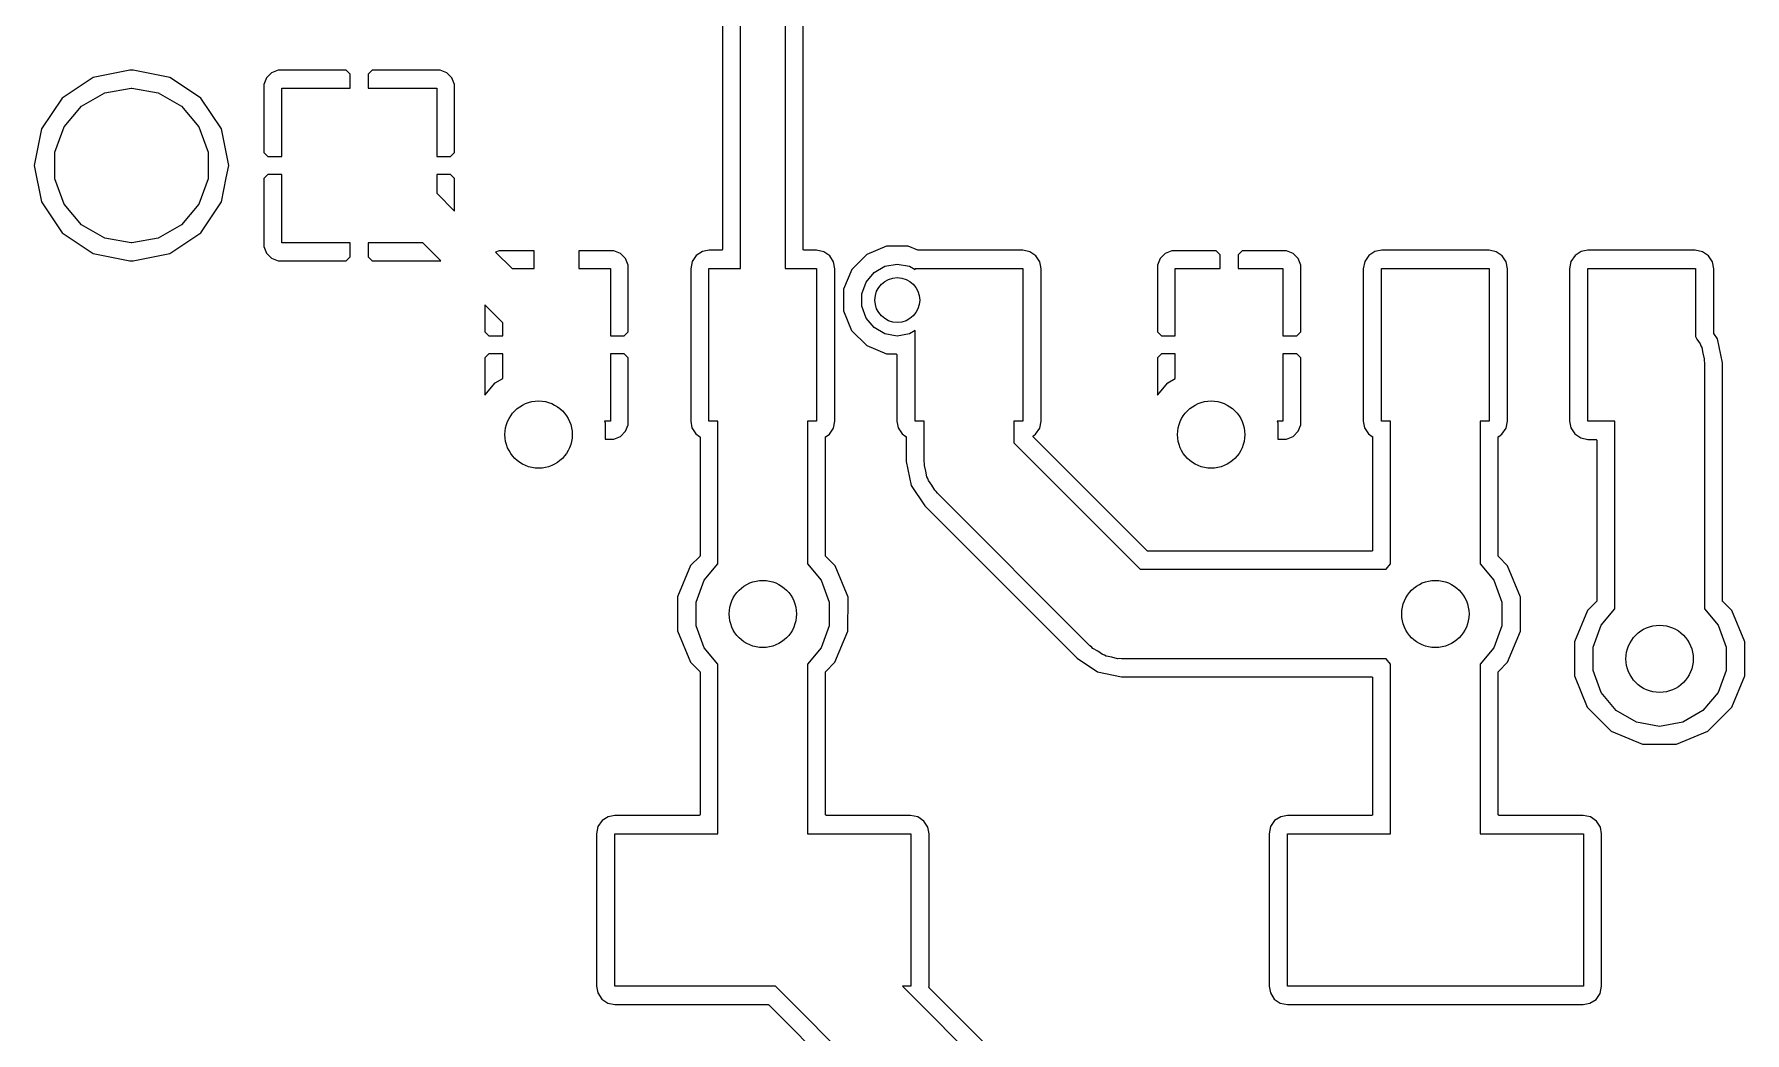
# Model space of a CAD drawing. Extents: x 0.3 to 75.7, y -92.7 to -0.5.
# Drawn here: x 44.88 to 63.95, y -81.17 to -70.04 of the extents above; entities that cross this region are included whole.
import ezdxf

# ---------------------------------------------------------------- set-up
doc = ezdxf.new("R2010")
doc.units = 0
doc.header["$MEASUREMENT"] = 0
doc.layers.add('BLACK', color=7, linetype='CONTINUOUS')

msp = doc.modelspace()

# ---------------------------------------------------------------- linework, layer by layer
at = {"layer": 'Black'}
for p, q in [((52.55, -64.6918), (52.55, -72.4328)), ((53.45, -70.764), (53.45, -65.605)), ((52.75, -72.65), (52.75, -69.5)), ((53.25, -69.5), (53.25, -72.65)), ((45.532, -70.5176), (45.187, -70.7481)), ((45.9402, -70.4364), (45.532, -70.5176)), ((45.9798, -70.4364), (45.9402, -70.4364)), ((46.388, -70.5176), (45.9798, -70.4364)), ((46.5186, -70.6048), (46.388, -70.5176)), ((47.4668, -70.5231), (47.4364, -70.5966)), ((47.5231, -70.4668), (47.4668, -70.5231)), ((47.5966, -70.4364), (47.5231, -70.4668)), ((48.3544, -70.4364), (47.5966, -70.4364)), ((48.4, -70.482), (48.3544, -70.4364)), ((48.4, -70.6364), (48.4, -70.482)), ((48.6456, -70.4364), (48.6, -70.482)), ((48.6, -70.482), (48.6, -70.6364)), ((49.4034, -70.4364), (48.6456, -70.4364)), ((49.4769, -70.4668), (49.4034, -70.4364)), ((49.5332, -70.5231), (49.4769, -70.4668)), ((49.5636, -70.5966), (49.5332, -70.5231)), ((45.187, -70.7481), (44.9565, -71.0931)), ((45.4016, -70.8384), (45.6613, -70.6885)), ((45.6613, -70.6885), (45.9567, -70.6364)), ((45.9567, -70.6364), (45.9633, -70.6364)), ((45.9633, -70.6364), (46.2587, -70.6885)), ((46.2587, -70.6885), (46.5184, -70.8384)), ((46.733, -70.7481), (46.5186, -70.6048)), ((46.9635, -71.0931), (46.733, -70.7481)), ((47.4364, -70.5966), (47.4364, -71.3544)), ((47.6364, -71.4), (47.6364, -70.6364)), ((47.6364, -70.6364), (48.4, -70.6364)), ((48.6, -70.6364), (49.3636, -70.6364)), ((49.3636, -70.6364), (49.3636, -71.4)), ((49.5636, -71.3544), (49.5636, -70.5966)), ((53.45, -71.236), (53.45, -70.764)), ((45.2088, -71.0682), (45.4016, -70.8384)), ((46.5184, -70.8384), (46.7112, -71.0682)), ((44.9565, -71.0931), (44.8756, -71.5)), ((45.1062, -71.35), (45.2088, -71.0682)), ((46.7112, -71.0682), (46.8138, -71.35)), ((47.0444, -71.5), (46.9635, -71.0931)), ((53.45, -72.4328), (53.45, -71.236)), ((44.8756, -71.5), (44.9565, -71.9069)), ((45.1062, -71.65), (45.1062, -71.35)), ((46.8138, -71.35), (46.8138, -71.65)), ((47.017, -71.6377), (47.0444, -71.5)), ((47.4364, -71.3544), (47.482, -71.4)), ((47.482, -71.4), (47.6364, -71.4)), ((49.3636, -71.4), (49.518, -71.4)), ((49.518, -71.4), (49.5636, -71.3544)), ((45.2088, -71.9318), (45.1062, -71.65)), ((46.8138, -71.65), (46.7112, -71.9318)), ((46.9635, -71.9069), (47.017, -71.6377)), ((47.482, -71.6), (47.4364, -71.6456)), ((47.4364, -71.6456), (47.4364, -72.4034)), ((47.6364, -71.6), (47.482, -71.6)), ((47.6364, -72.3636), (47.6364, -71.6)), ((49.3636, -71.6), (49.3636, -71.81)), ((49.518, -71.6), (49.3636, -71.6)), ((49.5636, -71.6456), (49.518, -71.6)), ((49.5636, -72.01), (49.5636, -71.6456)), ((44.9565, -71.9069), (45.187, -72.2519)), ((46.733, -72.2519), (46.9635, -71.9069)), ((49.3636, -71.81), (49.5636, -72.01)), ((45.4016, -72.1616), (45.2088, -71.9318)), ((46.7112, -71.9318), (46.5184, -72.1616)), ((45.187, -72.2519), (45.532, -72.4824)), ((45.6613, -72.3115), (45.4016, -72.1616)), ((46.5184, -72.1616), (46.2587, -72.3115)), ((46.388, -72.4824), (46.733, -72.2519)), ((45.532, -72.4824), (45.9402, -72.5636)), ((45.9567, -72.3636), (45.6613, -72.3115)), ((45.9633, -72.3636), (45.9567, -72.3636)), ((46.2587, -72.3115), (45.9633, -72.3636)), ((45.9798, -72.5636), (46.388, -72.4824)), ((47.4364, -72.4034), (47.4668, -72.4769)), ((47.4668, -72.4769), (47.5231, -72.5332)), ((48.4, -72.3636), (47.6364, -72.3636)), ((48.4, -72.518), (48.4, -72.3636)), ((48.6, -72.3636), (48.6, -72.518)), ((49.21, -72.3636), (48.6, -72.3636)), ((49.4081, -72.5616), (49.21, -72.3636)), ((50.0602, -72.45), (50.0202, -72.4666)), ((50.0202, -72.4666), (50.2036, -72.65)), ((50.45, -72.45), (50.0602, -72.45)), ((50.45, -72.65), (50.45, -72.45)), ((50.95, -72.45), (50.95, -72.65)), ((51.3398, -72.45), (50.95, -72.45)), ((51.4133, -72.4804), (51.3398, -72.45)), ((51.4696, -72.5367), (51.4133, -72.4804)), ((52.326, -72.46), (52.2578, -72.5038)), ((52.4012, -72.4458), (52.326, -72.46)), ((52.537, -72.4458), (52.4012, -72.4458)), ((52.5381, -72.4456), (52.537, -72.4458)), ((52.5393, -72.4456), (52.5381, -72.4456)), ((52.5403, -72.4452), (52.5393, -72.4456)), ((52.5414, -72.445), (52.5403, -72.4452)), ((52.5424, -72.4445), (52.5414, -72.445)), ((52.5435, -72.4441), (52.5424, -72.4445)), ((52.5444, -72.4434), (52.5435, -72.4441)), ((52.5454, -72.4428), (52.5444, -72.4434)), ((52.5461, -72.4419), (52.5454, -72.4428)), ((52.547, -72.4412), (52.5461, -72.4419)), ((52.5475, -72.4402), (52.547, -72.4412)), ((52.5483, -72.4393), (52.5475, -72.4402)), ((52.5486, -72.4383), (52.5483, -72.4393)), ((52.5492, -72.4373), (52.5486, -72.4383)), ((52.5494, -72.4362), (52.5492, -72.4373)), ((52.5498, -72.4351), (52.5494, -72.4362)), ((52.55, -72.4328), (52.5498, -72.4339)), ((52.5498, -72.4339), (52.5498, -72.4351)), ((53.4502, -72.4339), (53.45, -72.4328)), ((53.4502, -72.4351), (53.4502, -72.4339)), ((53.4506, -72.4362), (53.4502, -72.4351)), ((53.4508, -72.4373), (53.4506, -72.4362)), ((53.4514, -72.4383), (53.4508, -72.4373)), ((53.4517, -72.4393), (53.4514, -72.4383)), ((53.4525, -72.4402), (53.4517, -72.4393)), ((53.453, -72.4412), (53.4525, -72.4402)), ((53.4539, -72.4419), (53.453, -72.4412)), ((53.4546, -72.4428), (53.4539, -72.4419)), ((53.4556, -72.4434), (53.4546, -72.4428)), ((53.4565, -72.4441), (53.4556, -72.4434)), ((53.4576, -72.4445), (53.4565, -72.4441)), ((53.4586, -72.445), (53.4576, -72.4445)), ((53.4597, -72.4452), (53.4586, -72.445)), ((53.4607, -72.4456), (53.4597, -72.4452)), ((53.4619, -72.4456), (53.4607, -72.4456)), ((53.463, -72.4458), (53.4619, -72.4456)), ((53.5987, -72.4458), (53.463, -72.4458)), ((53.6793, -72.4622), (53.5987, -72.4458)), ((53.7462, -72.5078), (53.6793, -72.4622)), ((54.3812, -72.3999), (54.1606, -72.491)), ((54.6199, -72.4001), (54.3812, -72.3999)), ((54.7276, -72.4448), (54.6199, -72.4001)), ((54.7279, -72.4449), (54.7276, -72.4448)), ((54.7281, -72.445), (54.7279, -72.4449)), ((54.7301, -72.4454), (54.7281, -72.445)), ((54.732, -72.4458), (54.7301, -72.4454)), ((54.7323, -72.4458), (54.732, -72.4458)), ((54.7326, -72.4458), (54.7323, -72.4458)), ((55.8987, -72.4458), (54.7326, -72.4458)), ((55.9793, -72.4622), (55.8987, -72.4458)), ((56.0462, -72.5078), (55.9793, -72.4622)), ((57.4867, -72.4804), (57.4304, -72.5367)), ((57.5602, -72.45), (57.4867, -72.4804)), ((58.0544, -72.45), (57.5602, -72.45)), ((58.1, -72.4956), (58.0544, -72.45)), ((58.3456, -72.45), (58.3, -72.4956)), ((58.8398, -72.45), (58.3456, -72.45)), ((58.9133, -72.4804), (58.8398, -72.45)), ((58.9696, -72.5367), (58.9133, -72.4804)), ((59.826, -72.46), (59.7578, -72.5038)), ((59.9012, -72.4458), (59.826, -72.46)), ((61.0987, -72.4458), (59.9012, -72.4458)), ((61.1793, -72.4622), (61.0987, -72.4458)), ((61.2462, -72.5078), (61.1793, -72.4622)), ((62.126, -72.46), (62.0578, -72.5038)), ((62.2012, -72.4458), (62.126, -72.46)), ((63.3987, -72.4458), (62.2012, -72.4458)), ((63.4793, -72.4622), (63.3987, -72.4458)), ((63.5462, -72.5078), (63.4793, -72.4622)), ((45.9402, -72.5636), (45.9798, -72.5636)), ((47.5231, -72.5332), (47.5966, -72.5636)), ((47.5966, -72.5636), (48.3544, -72.5636)), ((48.3544, -72.5636), (48.4, -72.518)), ((48.6, -72.518), (48.6456, -72.5636)), ((48.6456, -72.5636), (49.4034, -72.5636)), ((49.4034, -72.5636), (49.4081, -72.5616)), ((50.2036, -72.65), (50.45, -72.65)), ((50.95, -72.65), (51.3, -72.65)), ((51.3, -72.65), (51.3, -73.4)), ((51.5, -72.6102), (51.4696, -72.5367)), ((51.5, -73.3544), (51.5, -72.6102)), ((52.2122, -72.5707), (52.1958, -72.6513)), ((52.1958, -72.6513), (52.1958, -74.3488)), ((52.2578, -72.5038), (52.2122, -72.5707)), ((52.4, -74.35), (52.4, -72.65)), ((52.4, -72.65), (52.75, -72.65)), ((53.25, -72.65), (53.6, -72.65)), ((53.6, -72.65), (53.6, -74.35)), ((53.79, -72.576), (53.7462, -72.5078)), ((53.8042, -72.6512), (53.79, -72.576)), ((53.8042, -73.1214), (53.8042, -72.6512)), ((53.9916, -72.6597), (53.9001, -72.8801)), ((54.1606, -72.491), (53.9916, -72.6597)), ((54.2419, -72.6924), (54.3627, -72.6227)), ((54.3627, -72.6227), (54.5, -72.5985)), ((54.5, -72.5985), (54.6373, -72.6227)), ((54.6373, -72.6227), (54.7, -72.6589)), ((54.7, -72.6589), (54.7, -72.65)), ((54.7, -72.65), (55.9, -72.65)), ((55.9, -72.65), (55.9, -74.35)), ((56.09, -72.576), (56.0462, -72.5078)), ((56.0964, -72.61), (56.09, -72.576)), ((56.1042, -72.6512), (56.0964, -72.61)), ((56.1042, -73.6402), (56.1042, -72.6512)), ((57.4304, -72.5367), (57.4, -72.6102)), ((57.4, -72.6102), (57.4, -73.3544)), ((57.6, -73.4), (57.6, -72.65)), ((57.6, -72.65), (58.1, -72.65)), ((58.1, -72.65), (58.1, -72.4956)), ((58.3, -72.4956), (58.3, -72.65)), ((58.3, -72.65), (58.8, -72.65)), ((58.8, -72.65), (58.8, -73.4)), ((59, -72.6102), (58.9696, -72.5367)), ((59, -73.3544), (59, -72.6102)), ((59.7122, -72.5707), (59.6958, -72.6513)), ((59.6958, -72.6513), (59.6958, -74.3488)), ((59.7578, -72.5038), (59.7122, -72.5707)), ((59.9, -74.35), (59.9, -72.65)), ((59.9, -72.65), (61.1, -72.65)), ((61.1, -72.65), (61.1, -74.35)), ((61.29, -72.576), (61.2462, -72.5078)), ((61.3042, -72.6512), (61.29, -72.576)), ((61.3042, -74.3487), (61.3042, -72.6512)), ((62.0122, -72.5707), (61.9958, -72.6513)), ((61.9958, -72.6513), (61.9958, -74.3488)), ((62.0578, -72.5038), (62.0122, -72.5707)), ((62.2, -74.35), (62.2, -72.65)), ((62.2, -72.65), (63.4, -72.65)), ((63.4, -72.65), (63.4, -73.408)), ((63.59, -72.576), (63.5462, -72.5078)), ((63.6042, -72.6512), (63.59, -72.576)), ((63.6042, -73.365), (63.6042, -72.6512)), ((54.1046, -72.9303), (54.1523, -72.7992)), ((54.1523, -72.7992), (54.2419, -72.6924)), ((50.1, -73.2536), (49.9, -73.0536)), ((49.9, -73.0536), (49.9, -73.3544)), ((53.9001, -72.8801), (53.8999, -73.1188)), ((54.1046, -73.0697), (54.1046, -72.9303)), ((53.8042, -74.3487), (53.8042, -73.1214)), ((53.8999, -73.1188), (53.991, -73.3394)), ((54.1523, -73.2008), (54.1046, -73.0697)), ((54.2419, -73.3076), (54.1523, -73.2008)), ((49.9, -73.3544), (49.9456, -73.4)), ((49.9456, -73.4), (50.1, -73.4)), ((50.1, -73.4), (50.1, -73.2536)), ((51.3, -73.4), (51.4544, -73.4)), ((51.4544, -73.4), (51.5, -73.3544)), ((53.991, -73.3394), (54.1597, -73.5084)), ((54.3627, -73.3773), (54.2419, -73.3076)), ((54.5, -73.4015), (54.3627, -73.3773)), ((54.6373, -73.3773), (54.5, -73.4015)), ((54.7, -73.3411), (54.6373, -73.3773)), ((54.7, -74.35), (54.7, -73.3411)), ((57.4, -73.3544), (57.4456, -73.4)), ((57.4456, -73.4), (57.6, -73.4)), ((58.8, -73.4), (58.9544, -73.4)), ((58.9544, -73.4), (59, -73.3544)), ((63.4, -73.408), (63.4157, -73.4352)), ((63.4157, -73.4352), (63.4532, -73.4887)), ((63.6044, -73.3665), (63.6042, -73.365)), ((63.6045, -73.368), (63.6044, -73.3665)), ((63.6048, -73.3687), (63.6045, -73.368)), ((63.605, -73.3694), (63.6048, -73.3687)), ((63.6057, -73.3708), (63.605, -73.3694)), ((63.6064, -73.3722), (63.6057, -73.3708)), ((63.6465, -73.4322), (63.6064, -73.3722)), ((63.7, -73.7013), (63.6465, -73.4322)), ((49.9456, -73.6), (49.9, -73.6456)), ((50.1, -73.6), (49.9456, -73.6)), ((50.1, -73.8748), (50.1, -73.6)), ((51.3, -73.6), (51.3, -74.35)), ((51.4544, -73.6), (51.3, -73.6)), ((51.5, -73.6456), (51.4544, -73.6)), ((54.1597, -73.5084), (54.3801, -73.5999)), ((54.3801, -73.5999), (54.4828, -73.6)), ((54.4828, -73.6), (54.484, -73.6002)), ((54.484, -73.6002), (54.4851, -73.6002)), ((54.4851, -73.6002), (54.4862, -73.6006)), ((54.4862, -73.6006), (54.4873, -73.6008)), ((54.4873, -73.6008), (54.4883, -73.6013)), ((54.4883, -73.6013), (54.4893, -73.6017)), ((54.4893, -73.6017), (54.4902, -73.6025)), ((54.4902, -73.6025), (54.4912, -73.603)), ((54.4912, -73.603), (54.4919, -73.6039)), ((54.4919, -73.6039), (54.4928, -73.6046)), ((54.4928, -73.6046), (54.4934, -73.6056)), ((54.4934, -73.6056), (54.4941, -73.6065)), ((54.4941, -73.6065), (54.4945, -73.6076)), ((54.4945, -73.6076), (54.495, -73.6085)), ((54.495, -73.6085), (54.4952, -73.6097)), ((54.4952, -73.6097), (54.4956, -73.6107)), ((54.4956, -73.6107), (54.4956, -73.6119)), ((54.4956, -73.6119), (54.4958, -73.613)), ((54.4958, -73.613), (54.4958, -74.3488)), ((57.4456, -73.6), (57.4, -73.6456)), ((57.6, -73.6), (57.4456, -73.6)), ((57.6, -73.8748), (57.6, -73.6)), ((58.8, -73.6), (58.8, -74.35)), ((58.9544, -73.6), (58.8, -73.6)), ((59, -73.6456), (58.9544, -73.6)), ((63.4532, -73.4887), (63.4588, -73.5099)), ((63.4588, -73.5099), (63.4698, -73.529)), ((63.4698, -73.529), (63.4812, -73.5933)), ((63.4812, -73.5933), (63.4981, -73.6564)), ((49.9, -73.6456), (49.9, -74.0616)), ((51.5, -74.3898), (51.5, -73.6456)), ((56.1042, -74.3487), (56.1042, -73.6402)), ((57.4, -73.6456), (57.4, -74.0616)), ((59, -74.3898), (59, -73.6456)), ((63.4981, -73.6564), (63.4962, -73.6783)), ((63.4962, -73.6783), (63.5, -73.7)), ((63.5, -73.7), (63.5, -76.4424)), ((63.7, -76.3512), (63.7, -73.7013)), ((49.9, -74.0616), (50.0161, -73.9233)), ((50.0161, -73.9233), (50.1, -73.8748)), ((57.4, -74.0616), (57.5161, -73.9233)), ((57.5161, -73.9233), (57.6, -73.8748)), ((51.3, -74.35), (51.2344, -74.35)), ((51.2344, -74.35), (51.2414, -74.3693)), ((51.2414, -74.3693), (51.2414, -74.55)), ((51.4696, -74.4633), (51.5, -74.3898)), ((52.1958, -74.3488), (52.21, -74.424)), ((52.5, -74.35), (52.4, -74.35)), ((52.5, -75.9424), (52.5, -74.35)), ((53.6, -74.35), (53.5, -74.35)), ((53.5, -74.35), (53.5, -75.9424)), ((53.7878, -74.4293), (53.8042, -74.3487)), ((54.4958, -74.3488), (54.51, -74.424)), ((54.8, -74.35), (54.7, -74.35)), ((54.8, -74.8), (54.8, -74.35)), ((55.9, -74.35), (55.8, -74.35)), ((55.8, -74.35), (55.8, -74.5929)), ((56.0878, -74.4293), (56.1042, -74.3487)), ((58.8, -74.35), (58.7344, -74.35)), ((58.7344, -74.35), (58.7414, -74.3693)), ((58.7414, -74.3693), (58.7414, -74.55)), ((58.9696, -74.4633), (59, -74.3898)), ((59.6958, -74.3488), (59.71, -74.424)), ((60, -74.35), (59.9, -74.35)), ((60, -75.9424), (60, -74.35)), ((61.1, -74.35), (61, -74.35)), ((61, -74.35), (61, -75.9424)), ((61.2878, -74.4293), (61.3042, -74.3487)), ((61.9958, -74.3488), (62.01, -74.424)), ((62.5, -74.35), (62.2, -74.35)), ((62.5, -76.4424), (62.5, -74.35)), ((51.2414, -74.55), (51.3398, -74.55)), ((51.3398, -74.55), (51.4133, -74.5196)), ((51.4133, -74.5196), (51.4696, -74.4633)), ((52.21, -74.424), (52.2538, -74.4922)), ((52.2538, -74.4922), (52.2943, -74.5199)), ((52.2943, -74.5199), (52.2956, -74.5211)), ((52.2956, -74.5211), (52.297, -74.5222)), ((52.297, -74.5222), (52.2972, -74.5227)), ((52.2972, -74.5227), (52.2976, -74.523)), ((52.2976, -74.523), (52.2983, -74.5246)), ((52.2983, -74.5246), (52.2992, -74.5261)), ((52.2992, -74.5261), (52.2993, -74.5266)), ((52.2993, -74.5266), (52.2995, -74.5271)), ((52.2995, -74.5271), (52.2997, -74.5288)), ((52.2997, -74.5288), (52.3, -74.5306)), ((52.3, -74.5306), (52.3, -75.8511)), ((53.7, -74.5304), (53.7003, -74.5285)), ((53.7, -75.8512), (53.7, -74.5304)), ((53.7003, -74.5285), (53.7006, -74.5265)), ((53.7006, -74.5265), (53.7007, -74.5263)), ((53.7007, -74.5263), (53.7008, -74.526)), ((53.7008, -74.526), (53.7018, -74.5243)), ((53.7018, -74.5243), (53.7027, -74.5225)), ((53.7027, -74.5225), (53.7029, -74.5223)), ((53.7029, -74.5223), (53.703, -74.522)), ((53.703, -74.522), (53.7045, -74.5208)), ((53.7045, -74.5208), (53.706, -74.5195)), ((53.706, -74.5195), (53.7422, -74.4962)), ((53.7422, -74.4962), (53.7878, -74.4293)), ((54.51, -74.424), (54.5538, -74.4922)), ((54.5538, -74.4922), (54.5943, -74.5199)), ((54.5943, -74.5199), (54.5956, -74.5211)), ((54.5956, -74.5211), (54.597, -74.5222)), ((54.597, -74.5222), (54.5972, -74.5227)), ((54.5972, -74.5227), (54.5976, -74.523)), ((54.5976, -74.523), (54.5983, -74.5246)), ((54.5983, -74.5246), (54.5992, -74.5261)), ((54.5992, -74.5261), (54.5993, -74.5266)), ((54.5993, -74.5266), (54.5995, -74.5271)), ((54.5995, -74.5271), (54.5997, -74.5288)), ((54.5997, -74.5288), (54.6, -74.5306)), ((54.6, -74.5306), (54.6, -74.7987)), ((56.0157, -74.5209), (56.0159, -74.519)), ((56.0157, -74.5212), (56.0157, -74.5209)), ((56.0157, -74.5215), (56.0157, -74.5212)), ((56.0162, -74.5234), (56.0157, -74.5215)), ((56.0159, -74.519), (56.0161, -74.517)), ((56.0161, -74.517), (56.0162, -74.5167)), ((56.0162, -74.5165), (56.0172, -74.5147)), ((56.0162, -74.5167), (56.0162, -74.5165)), ((56.0167, -74.5254), (56.0162, -74.5234)), ((56.0168, -74.5256), (56.0167, -74.5254)), ((56.0169, -74.5258), (56.0168, -74.5256)), ((56.018, -74.5274), (56.0169, -74.5258)), ((56.0172, -74.5147), (56.018, -74.5129)), ((56.018, -74.5129), (56.0182, -74.5127)), ((56.0191, -74.5291), (56.018, -74.5274)), ((56.0182, -74.5127), (56.0183, -74.5125)), ((56.0183, -74.5125), (56.0198, -74.5111)), ((56.0193, -74.5293), (56.0191, -74.5291)), ((56.0195, -74.5295), (56.0193, -74.5293)), ((57.2861, -75.7962), (56.0195, -74.5295)), ((56.0198, -74.5111), (56.0212, -74.5097)), ((56.0212, -74.5097), (56.0214, -74.5096)), ((56.0214, -74.5096), (56.0216, -74.5094)), ((56.0216, -74.5094), (56.0422, -74.4962)), ((56.0422, -74.4962), (56.0878, -74.4293)), ((58.7414, -74.55), (58.8398, -74.55)), ((58.8398, -74.55), (58.9133, -74.5196)), ((58.9133, -74.5196), (58.9696, -74.4633)), ((59.71, -74.424), (59.7538, -74.4922)), ((59.7538, -74.4922), (59.7943, -74.5199)), ((59.7943, -74.5199), (59.7956, -74.5211)), ((59.7956, -74.5211), (59.797, -74.5222)), ((59.797, -74.5222), (59.7972, -74.5227)), ((59.7972, -74.5227), (59.7976, -74.523)), ((59.7976, -74.523), (59.7983, -74.5246)), ((59.7983, -74.5246), (59.7992, -74.5261)), ((59.7992, -74.5261), (59.7993, -74.5266)), ((59.7993, -74.5266), (59.7995, -74.5271)), ((59.7995, -74.5271), (59.7997, -74.5288)), ((59.7997, -74.5288), (59.8, -74.5306)), ((59.8, -74.5306), (59.8, -75.787)), ((61.2, -74.5304), (61.2003, -74.5285)), ((61.2, -75.8512), (61.2, -74.5304)), ((61.2003, -74.5285), (61.2006, -74.5265)), ((61.2006, -74.5265), (61.2007, -74.5263)), ((61.2007, -74.5263), (61.2008, -74.526)), ((61.2008, -74.526), (61.2018, -74.5243)), ((61.2018, -74.5243), (61.2027, -74.5225)), ((61.2027, -74.5225), (61.2029, -74.5223)), ((61.2029, -74.5223), (61.203, -74.522)), ((61.203, -74.522), (61.2045, -74.5208)), ((61.2045, -74.5208), (61.206, -74.5195)), ((61.206, -74.5195), (61.2422, -74.4962)), ((61.2422, -74.4962), (61.2878, -74.4293)), ((62.01, -74.424), (62.0538, -74.4922)), ((62.0538, -74.4922), (62.1207, -74.5378)), ((62.1207, -74.5378), (62.2013, -74.5542)), ((62.2013, -74.5542), (62.287, -74.5542)), ((62.287, -74.5542), (62.2881, -74.5544)), ((62.2881, -74.5544), (62.2893, -74.5544)), ((62.2893, -74.5544), (62.2903, -74.5548)), ((62.2903, -74.5548), (62.2914, -74.555)), ((62.2914, -74.555), (62.2924, -74.5555)), ((62.2924, -74.5555), (62.2935, -74.5559)), ((62.2935, -74.5559), (62.2944, -74.5566)), ((62.2944, -74.5566), (62.2954, -74.5572)), ((62.2954, -74.5572), (62.2961, -74.5581)), ((62.2961, -74.5581), (62.297, -74.5588)), ((62.297, -74.5588), (62.2975, -74.5598)), ((62.2975, -74.5598), (62.2983, -74.5607)), ((62.2983, -74.5607), (62.2986, -74.5617)), ((62.2986, -74.5617), (62.2992, -74.5627)), ((62.2992, -74.5627), (62.2994, -74.5638)), ((62.2994, -74.5638), (62.2998, -74.5649)), ((62.2998, -74.5649), (62.2998, -74.5661)), ((62.2998, -74.5661), (62.3, -74.5672)), ((62.3, -74.5672), (62.3, -76.3511)), ((55.8, -74.5929), (57.2071, -76)), ((54.6, -74.7987), (54.6535, -75.0678)), ((54.8038, -74.8217), (54.8, -74.8)), ((54.8019, -74.8436), (54.8038, -74.8217)), ((54.8188, -74.9067), (54.8019, -74.8436)), ((54.8302, -74.971), (54.8188, -74.9067)), ((54.6535, -75.0678), (54.8059, -75.2959)), ((54.8412, -74.9901), (54.8302, -74.971)), ((54.8468, -75.0113), (54.8412, -74.9901)), ((54.8843, -75.0648), (54.8468, -75.0113)), ((54.917, -75.1214), (54.8843, -75.0648)), ((54.9338, -75.1355), (54.917, -75.1214)), ((54.9464, -75.1536), (54.9338, -75.1355)), ((56.6464, -76.8536), (54.9464, -75.1536)), ((54.8059, -75.2959), (56.5041, -76.9941)), ((52.2962, -75.8603), (52.1951, -75.9612)), ((52.2965, -75.8598), (52.2962, -75.8603)), ((52.297, -75.8594), (52.2965, -75.8598)), ((52.2978, -75.8579), (52.297, -75.8594)), ((52.2988, -75.8566), (52.2978, -75.8579)), ((52.2989, -75.856), (52.2988, -75.8566)), ((52.2992, -75.8555), (52.2989, -75.856)), ((52.2995, -75.8538), (52.2992, -75.8555)), ((52.2999, -75.8522), (52.2995, -75.8538)), ((52.3, -75.8511), (52.2999, -75.8516)), ((52.2999, -75.8516), (52.2999, -75.8522)), ((53.7001, -75.8517), (53.7, -75.8512)), ((53.7, -75.8523), (53.7001, -75.8517)), ((53.7005, -75.8539), (53.7, -75.8523)), ((53.7008, -75.8556), (53.7005, -75.8539)), ((53.7011, -75.8561), (53.7008, -75.8556)), ((53.7012, -75.8567), (53.7011, -75.8561)), ((53.7022, -75.858), (53.7012, -75.8567)), ((53.703, -75.8595), (53.7022, -75.858)), ((53.7035, -75.8599), (53.703, -75.8595)), ((53.7038, -75.8604), (53.7035, -75.8599)), ((53.8058, -75.9626), (53.7038, -75.8604)), ((57.2866, -75.7965), (57.2861, -75.7962)), ((57.287, -75.797), (57.2866, -75.7965)), ((57.2884, -75.7978), (57.287, -75.797)), ((57.2898, -75.7988), (57.2884, -75.7978)), ((57.2904, -75.7989), (57.2898, -75.7988)), ((57.2909, -75.7992), (57.2904, -75.7989)), ((57.2926, -75.7995), (57.2909, -75.7992)), ((57.2942, -75.8), (57.2926, -75.7995)), ((57.2948, -75.7999), (57.2942, -75.8)), ((57.2953, -75.8), (57.2948, -75.7999)), ((59.787, -75.8), (57.2953, -75.8)), ((59.7881, -75.7998), (59.787, -75.8)), ((59.7893, -75.7998), (59.7881, -75.7998)), ((59.7903, -75.7994), (59.7893, -75.7998)), ((59.7914, -75.7992), (59.7903, -75.7994)), ((59.7924, -75.7986), (59.7914, -75.7992)), ((59.7935, -75.7983), (59.7924, -75.7986)), ((59.7944, -75.7975), (59.7935, -75.7983)), ((59.7954, -75.797), (59.7944, -75.7975)), ((59.7961, -75.7961), (59.7954, -75.797)), ((59.797, -75.7954), (59.7961, -75.7961)), ((59.7975, -75.7944), (59.797, -75.7954)), ((59.7983, -75.7935), (59.7975, -75.7944)), ((59.7986, -75.7924), (59.7983, -75.7935)), ((59.7992, -75.7914), (59.7986, -75.7924)), ((59.7994, -75.7903), (59.7992, -75.7914)), ((59.7998, -75.7893), (59.7994, -75.7903)), ((59.8, -75.787), (59.7998, -75.7881)), ((59.7998, -75.7881), (59.7998, -75.7893)), ((61.2001, -75.8517), (61.2, -75.8512)), ((61.2, -75.8523), (61.2001, -75.8517)), ((61.2005, -75.8539), (61.2, -75.8523)), ((61.2008, -75.8556), (61.2005, -75.8539)), ((61.2011, -75.8561), (61.2008, -75.8556)), ((61.2012, -75.8567), (61.2011, -75.8561)), ((61.2022, -75.858), (61.2012, -75.8567)), ((61.203, -75.8595), (61.2022, -75.858)), ((61.2035, -75.8599), (61.203, -75.8595)), ((61.2038, -75.8604), (61.2035, -75.8599)), ((61.3058, -75.9626), (61.2038, -75.8604)), ((52.1951, -75.9612), (52.0502, -76.3102)), ((52.348, -76.1236), (52.5, -75.9424)), ((53.5, -75.9424), (53.652, -76.1236)), ((53.9502, -76.3119), (53.8058, -75.9626)), ((57.2071, -76), (59.9517, -76)), ((59.9517, -76), (60, -75.9424)), ((61, -75.9424), (61.152, -76.1236)), ((61.4502, -76.3119), (61.3058, -75.9626)), ((52.2586, -76.3693), (52.348, -76.1236)), ((53.652, -76.1236), (53.7414, -76.3693)), ((61.152, -76.1236), (61.2414, -76.3693)), ((52.0502, -76.3102), (52.0498, -76.6881)), ((52.2586, -76.6307), (52.2586, -76.3693)), ((53.7414, -76.3693), (53.7414, -76.6307)), ((53.9498, -76.6898), (53.9502, -76.3119)), ((61.2414, -76.3693), (61.2414, -76.6307)), ((61.4498, -76.6898), (61.4502, -76.3119)), ((62.1951, -76.4612), (62.0502, -76.8102)), ((62.2962, -76.3603), (62.1951, -76.4612)), ((62.2965, -76.3598), (62.2962, -76.3603)), ((62.297, -76.3594), (62.2965, -76.3598)), ((62.2978, -76.3579), (62.297, -76.3594)), ((62.2988, -76.3566), (62.2978, -76.3579)), ((62.2989, -76.356), (62.2988, -76.3566)), ((62.2992, -76.3555), (62.2989, -76.356)), ((62.2995, -76.3538), (62.2992, -76.3555)), ((62.2999, -76.3522), (62.2995, -76.3538)), ((62.3, -76.3511), (62.2999, -76.3516)), ((62.2999, -76.3516), (62.2999, -76.3522)), ((62.348, -76.6236), (62.5, -76.4424)), ((63.5, -76.4424), (63.652, -76.6236)), ((63.7001, -76.3517), (63.7, -76.3512)), ((63.7, -76.3523), (63.7001, -76.3517)), ((63.7005, -76.3539), (63.7, -76.3523)), ((63.7008, -76.3556), (63.7005, -76.3539)), ((63.7011, -76.3561), (63.7008, -76.3556)), ((63.7012, -76.3567), (63.7011, -76.3561)), ((63.7022, -76.358), (63.7012, -76.3567)), ((63.703, -76.3595), (63.7022, -76.358)), ((63.7035, -76.3599), (63.703, -76.3595)), ((63.7038, -76.3604), (63.7035, -76.3599)), ((63.8058, -76.4626), (63.7038, -76.3604)), ((63.9502, -76.8119), (63.8058, -76.4626)), ((52.348, -76.8764), (52.2586, -76.6307)), ((53.7414, -76.6307), (53.652, -76.8764)), ((61.2414, -76.6307), (61.152, -76.8764)), ((62.2586, -76.8693), (62.348, -76.6236)), ((63.652, -76.6236), (63.7414, -76.8693)), ((52.0498, -76.6881), (52.1942, -77.0374)), ((53.8049, -77.0388), (53.9498, -76.6898)), ((56.6645, -76.8662), (56.6464, -76.8536)), ((56.6786, -76.883), (56.6645, -76.8662)), ((61.3049, -77.0388), (61.4498, -76.6898)), ((62.0502, -76.8102), (62.0498, -77.1881)), ((62.2586, -77.1307), (62.2586, -76.8693)), ((63.7414, -76.8693), (63.7414, -77.1307)), ((63.9498, -77.1898), (63.9502, -76.8119)), ((52.1942, -77.0374), (52.2962, -77.1396)), ((52.5, -77.0576), (52.348, -76.8764)), ((52.5, -78.95), (52.5, -77.0576)), ((53.652, -76.8764), (53.5, -77.0576)), ((53.5, -77.0576), (53.5, -78.95)), ((53.7038, -77.1397), (53.8049, -77.0388)), ((56.5041, -76.9941), (56.7322, -77.1465)), ((56.7352, -76.9157), (56.6786, -76.883)), ((56.7887, -76.9532), (56.7352, -76.9157)), ((56.8099, -76.9588), (56.7887, -76.9532)), ((56.829, -76.9698), (56.8099, -76.9588)), ((56.8933, -76.9812), (56.829, -76.9698)), ((56.9564, -76.9981), (56.8933, -76.9812)), ((56.9783, -76.9962), (56.9564, -76.9981)), ((57, -77), (56.9783, -76.9962)), ((59.9517, -77), (57, -77)), ((60, -77.0576), (59.9517, -77)), ((60, -78.95), (60, -77.0576)), ((61.152, -76.8764), (61, -77.0576)), ((61, -77.0576), (61, -78.95)), ((61.2038, -77.1397), (61.3049, -77.0388)), ((52.2962, -77.1396), (52.2965, -77.1401)), ((52.2965, -77.1401), (52.297, -77.1405)), ((52.297, -77.1405), (52.2978, -77.1419)), ((52.2978, -77.1419), (52.2988, -77.1433)), ((52.2988, -77.1433), (52.2989, -77.1439)), ((52.2989, -77.1439), (52.2992, -77.1444)), ((52.2992, -77.1444), (52.2995, -77.1461)), ((52.2995, -77.1461), (52.3, -77.1477)), ((52.3, -77.1477), (52.2999, -77.1483)), ((52.2999, -77.1483), (52.3, -77.1488)), ((52.3, -77.1488), (52.3, -78.7328)), ((53.7, -77.1478), (53.7005, -77.1462)), ((53.7001, -77.1484), (53.7, -77.1478)), ((53.7, -77.1489), (53.7001, -77.1484)), ((53.7, -78.7328), (53.7, -77.1489)), ((53.7005, -77.1462), (53.7008, -77.1445)), ((53.7008, -77.1445), (53.7011, -77.144)), ((53.7011, -77.144), (53.7012, -77.1434)), ((53.7012, -77.1434), (53.7022, -77.1421)), ((53.7022, -77.1421), (53.703, -77.1406)), ((53.703, -77.1406), (53.7035, -77.1402)), ((53.7035, -77.1402), (53.7038, -77.1397)), ((56.7322, -77.1465), (57.0013, -77.2)), ((57.0013, -77.2), (59.787, -77.2)), ((59.787, -77.2), (59.7881, -77.2002)), ((59.7881, -77.2002), (59.7893, -77.2002)), ((59.7893, -77.2002), (59.7903, -77.2006)), ((59.7903, -77.2006), (59.7914, -77.2008)), ((59.7914, -77.2008), (59.7924, -77.2014)), ((59.7924, -77.2014), (59.7935, -77.2017)), ((59.7935, -77.2017), (59.7944, -77.2025)), ((59.7944, -77.2025), (59.7954, -77.203)), ((59.7954, -77.203), (59.7961, -77.2039)), ((59.7961, -77.2039), (59.797, -77.2046)), ((59.797, -77.2046), (59.7975, -77.2056)), ((59.7975, -77.2056), (59.7983, -77.2065)), ((59.7983, -77.2065), (59.7986, -77.2076)), ((59.7986, -77.2076), (59.7992, -77.2086)), ((59.7992, -77.2086), (59.7994, -77.2097)), ((59.7994, -77.2097), (59.7998, -77.2107)), ((59.7998, -77.2107), (59.7998, -77.2119)), ((59.7998, -77.2119), (59.8, -77.213)), ((59.8, -77.213), (59.8, -78.7328)), ((61.2, -77.1478), (61.2005, -77.1462)), ((61.2001, -77.1484), (61.2, -77.1478)), ((61.2, -77.1489), (61.2001, -77.1484)), ((61.2, -78.7328), (61.2, -77.1489)), ((61.2005, -77.1462), (61.2008, -77.1445)), ((61.2008, -77.1445), (61.2011, -77.144)), ((61.2011, -77.144), (61.2012, -77.1434)), ((61.2012, -77.1434), (61.2022, -77.1421)), ((61.2022, -77.1421), (61.203, -77.1406)), ((61.203, -77.1406), (61.2035, -77.1402)), ((61.2035, -77.1402), (61.2038, -77.1397)), ((62.0498, -77.1881), (62.1942, -77.5374)), ((62.348, -77.3764), (62.2586, -77.1307)), ((63.7414, -77.1307), (63.652, -77.3764)), ((63.8049, -77.5388), (63.9498, -77.1898)), ((62.5161, -77.5767), (62.348, -77.3764)), ((63.652, -77.3764), (63.4839, -77.5767)), ((62.1942, -77.5374), (62.4612, -77.8049)), ((62.7425, -77.7075), (62.5161, -77.5767)), ((63.4839, -77.5767), (63.2575, -77.7075)), ((63.5374, -77.8058), (63.8049, -77.5388)), ((62.4612, -77.8049), (62.8102, -77.9498)), ((63, -77.7529), (62.7425, -77.7075)), ((63.2575, -77.7075), (63, -77.7529)), ((63.1881, -77.9502), (63.5374, -77.8058)), ((62.8102, -77.9498), (63.1881, -77.9502)), ((51.276, -78.76), (51.2078, -78.8038)), ((51.3512, -78.7458), (51.276, -78.76)), ((52.287, -78.7458), (51.3512, -78.7458)), ((52.2881, -78.7456), (52.287, -78.7458)), ((52.2893, -78.7456), (52.2881, -78.7456)), ((52.2903, -78.7452), (52.2893, -78.7456)), ((52.2914, -78.745), (52.2903, -78.7452)), ((52.2924, -78.7445), (52.2914, -78.745)), ((52.2935, -78.7441), (52.2924, -78.7445)), ((52.2944, -78.7434), (52.2935, -78.7441)), ((52.2954, -78.7428), (52.2944, -78.7434)), ((52.2961, -78.7419), (52.2954, -78.7428)), ((52.297, -78.7412), (52.2961, -78.7419)), ((52.2975, -78.7402), (52.297, -78.7412)), ((52.2983, -78.7393), (52.2975, -78.7402)), ((52.2986, -78.7383), (52.2983, -78.7393)), ((52.2992, -78.7373), (52.2986, -78.7383)), ((52.2994, -78.7362), (52.2992, -78.7373)), ((52.2998, -78.7351), (52.2994, -78.7362)), ((52.3, -78.7328), (52.2998, -78.7339)), ((52.2998, -78.7339), (52.2998, -78.7351)), ((53.7002, -78.7339), (53.7, -78.7328)), ((53.7002, -78.7351), (53.7002, -78.7339)), ((53.7006, -78.7362), (53.7002, -78.7351)), ((53.7008, -78.7373), (53.7006, -78.7362)), ((53.7014, -78.7383), (53.7008, -78.7373)), ((53.7017, -78.7393), (53.7014, -78.7383)), ((53.7025, -78.7402), (53.7017, -78.7393)), ((53.703, -78.7412), (53.7025, -78.7402)), ((53.7039, -78.7419), (53.703, -78.7412)), ((53.7046, -78.7428), (53.7039, -78.7419)), ((53.7056, -78.7434), (53.7046, -78.7428)), ((53.7065, -78.7441), (53.7056, -78.7434)), ((53.7076, -78.7445), (53.7065, -78.7441)), ((53.7086, -78.745), (53.7076, -78.7445)), ((53.7097, -78.7452), (53.7086, -78.745)), ((53.7107, -78.7456), (53.7097, -78.7452)), ((53.7119, -78.7456), (53.7107, -78.7456)), ((53.713, -78.7458), (53.7119, -78.7456)), ((54.6487, -78.7458), (53.713, -78.7458)), ((54.7293, -78.7622), (54.6487, -78.7458)), ((54.7962, -78.8078), (54.7293, -78.7622)), ((58.776, -78.76), (58.7078, -78.8038)), ((58.8512, -78.7458), (58.776, -78.76)), ((59.787, -78.7458), (58.8512, -78.7458)), ((59.7881, -78.7456), (59.787, -78.7458)), ((59.7893, -78.7456), (59.7881, -78.7456)), ((59.7903, -78.7452), (59.7893, -78.7456)), ((59.7914, -78.745), (59.7903, -78.7452)), ((59.7924, -78.7445), (59.7914, -78.745)), ((59.7935, -78.7441), (59.7924, -78.7445)), ((59.7944, -78.7434), (59.7935, -78.7441)), ((59.7954, -78.7428), (59.7944, -78.7434)), ((59.7961, -78.7419), (59.7954, -78.7428)), ((59.797, -78.7412), (59.7961, -78.7419)), ((59.7975, -78.7402), (59.797, -78.7412)), ((59.7983, -78.7393), (59.7975, -78.7402)), ((59.7986, -78.7383), (59.7983, -78.7393)), ((59.7992, -78.7373), (59.7986, -78.7383)), ((59.7994, -78.7362), (59.7992, -78.7373)), ((59.7998, -78.7351), (59.7994, -78.7362)), ((59.8, -78.7328), (59.7998, -78.7339)), ((59.7998, -78.7339), (59.7998, -78.7351)), ((61.2002, -78.7339), (61.2, -78.7328)), ((61.2002, -78.7351), (61.2002, -78.7339)), ((61.2006, -78.7362), (61.2002, -78.7351)), ((61.2008, -78.7373), (61.2006, -78.7362)), ((61.2014, -78.7383), (61.2008, -78.7373)), ((61.2017, -78.7393), (61.2014, -78.7383)), ((61.2025, -78.7402), (61.2017, -78.7393)), ((61.203, -78.7412), (61.2025, -78.7402)), ((61.2039, -78.7419), (61.203, -78.7412)), ((61.2046, -78.7428), (61.2039, -78.7419)), ((61.2056, -78.7434), (61.2046, -78.7428)), ((61.2065, -78.7441), (61.2056, -78.7434)), ((61.2076, -78.7445), (61.2065, -78.7441)), ((61.2086, -78.745), (61.2076, -78.7445)), ((61.2097, -78.7452), (61.2086, -78.745)), ((61.2107, -78.7456), (61.2097, -78.7452)), ((61.2119, -78.7456), (61.2107, -78.7456)), ((61.213, -78.7458), (61.2119, -78.7456)), ((62.1487, -78.7458), (61.213, -78.7458)), ((62.2293, -78.7622), (62.1487, -78.7458)), ((62.2962, -78.8078), (62.2293, -78.7622)), ((51.1622, -78.8707), (51.1458, -78.9513)), ((51.1458, -78.9513), (51.1458, -80.6488)), ((51.2078, -78.8038), (51.1622, -78.8707)), ((51.35, -80.65), (51.35, -78.95)), ((51.35, -78.95), (52.5, -78.95)), ((53.5, -78.95), (54.65, -78.95)), ((54.65, -78.95), (54.65, -80.65)), ((54.84, -78.876), (54.7962, -78.8078)), ((54.8542, -78.9512), (54.84, -78.876)), ((54.8542, -80.6487), (54.8542, -78.9512)), ((58.6622, -78.8707), (58.6458, -78.9513)), ((58.6458, -78.9513), (58.6458, -80.6488)), ((58.7078, -78.8038), (58.6622, -78.8707)), ((58.85, -80.65), (58.85, -78.95)), ((58.85, -78.95), (60, -78.95)), ((61, -78.95), (62.15, -78.95)), ((62.15, -78.95), (62.15, -80.65)), ((62.34, -78.876), (62.2962, -78.8078)), ((62.3542, -78.9512), (62.34, -78.876)), ((62.3542, -80.6487), (62.3542, -78.9512)), ((51.1458, -80.6488), (51.16, -80.724)), ((53.1429, -80.65), (51.35, -80.65)), ((56, -83.5071), (53.1429, -80.65)), ((54.65, -80.65), (54.5571, -80.65)), ((54.5571, -80.65), (56.8536, -82.9464)), ((54.8527, -80.6585), (54.8529, -80.6566)), ((54.8528, -80.6589), (54.8527, -80.6585)), ((54.8528, -80.6593), (54.8528, -80.6589)), ((54.8534, -80.661), (54.8528, -80.6593)), ((54.8529, -80.6548), (54.8542, -80.6487)), ((54.8529, -80.6566), (54.8529, -80.6548)), ((54.8539, -80.6628), (54.8534, -80.661)), ((54.8541, -80.6632), (54.8539, -80.6628)), ((54.8543, -80.6636), (54.8541, -80.6632)), ((54.8554, -80.665), (54.8543, -80.6636)), ((54.8565, -80.6665), (54.8554, -80.665)), ((56.9941, -82.8041), (54.8565, -80.6665)), ((58.6458, -80.6488), (58.66, -80.724)), ((62.15, -80.65), (58.85, -80.65)), ((62.3378, -80.7293), (62.3542, -80.6487)), ((51.16, -80.724), (51.2038, -80.7922)), ((51.2038, -80.7922), (51.2707, -80.8378)), ((51.2707, -80.8378), (51.3513, -80.8542)), ((51.3513, -80.8542), (53.0588, -80.8542)), ((53.0588, -80.8542), (53.0594, -80.8543)), ((53.0594, -80.8543), (53.06, -80.8542)), ((53.06, -80.8542), (53.0616, -80.8547)), ((53.0616, -80.8547), (53.0633, -80.855)), ((53.0633, -80.855), (53.0638, -80.8552)), ((53.0638, -80.8552), (53.0643, -80.8554)), ((53.0643, -80.8554), (53.0657, -80.8564)), ((53.0657, -80.8564), (53.0672, -80.8572)), ((53.0672, -80.8572), (53.0676, -80.8577)), ((53.0676, -80.8577), (53.068, -80.858)), ((53.068, -80.858), (55.7962, -83.5861)), ((58.66, -80.724), (58.7038, -80.7922)), ((58.7038, -80.7922), (58.7707, -80.8378)), ((58.7707, -80.8378), (58.8513, -80.8542)), ((58.8513, -80.8542), (62.1488, -80.8542)), ((62.1488, -80.8542), (62.224, -80.84)), ((62.224, -80.84), (62.2922, -80.7962)), ((62.2922, -80.7962), (62.3378, -80.7293))]:
    msp.add_line(p, q, dxfattribs=at)
for centre, radius in [((54.5, -73), 0.25), ((50.5, -74.5), 0.375), ((58, -74.5), 0.375), ((53, -76.5), 0.375), ((60.5, -76.5), 0.375), ((63, -77), 0.375)]:
    msp.add_circle(centre, radius, dxfattribs=at)

doc.saveas('drawing.dxf')
